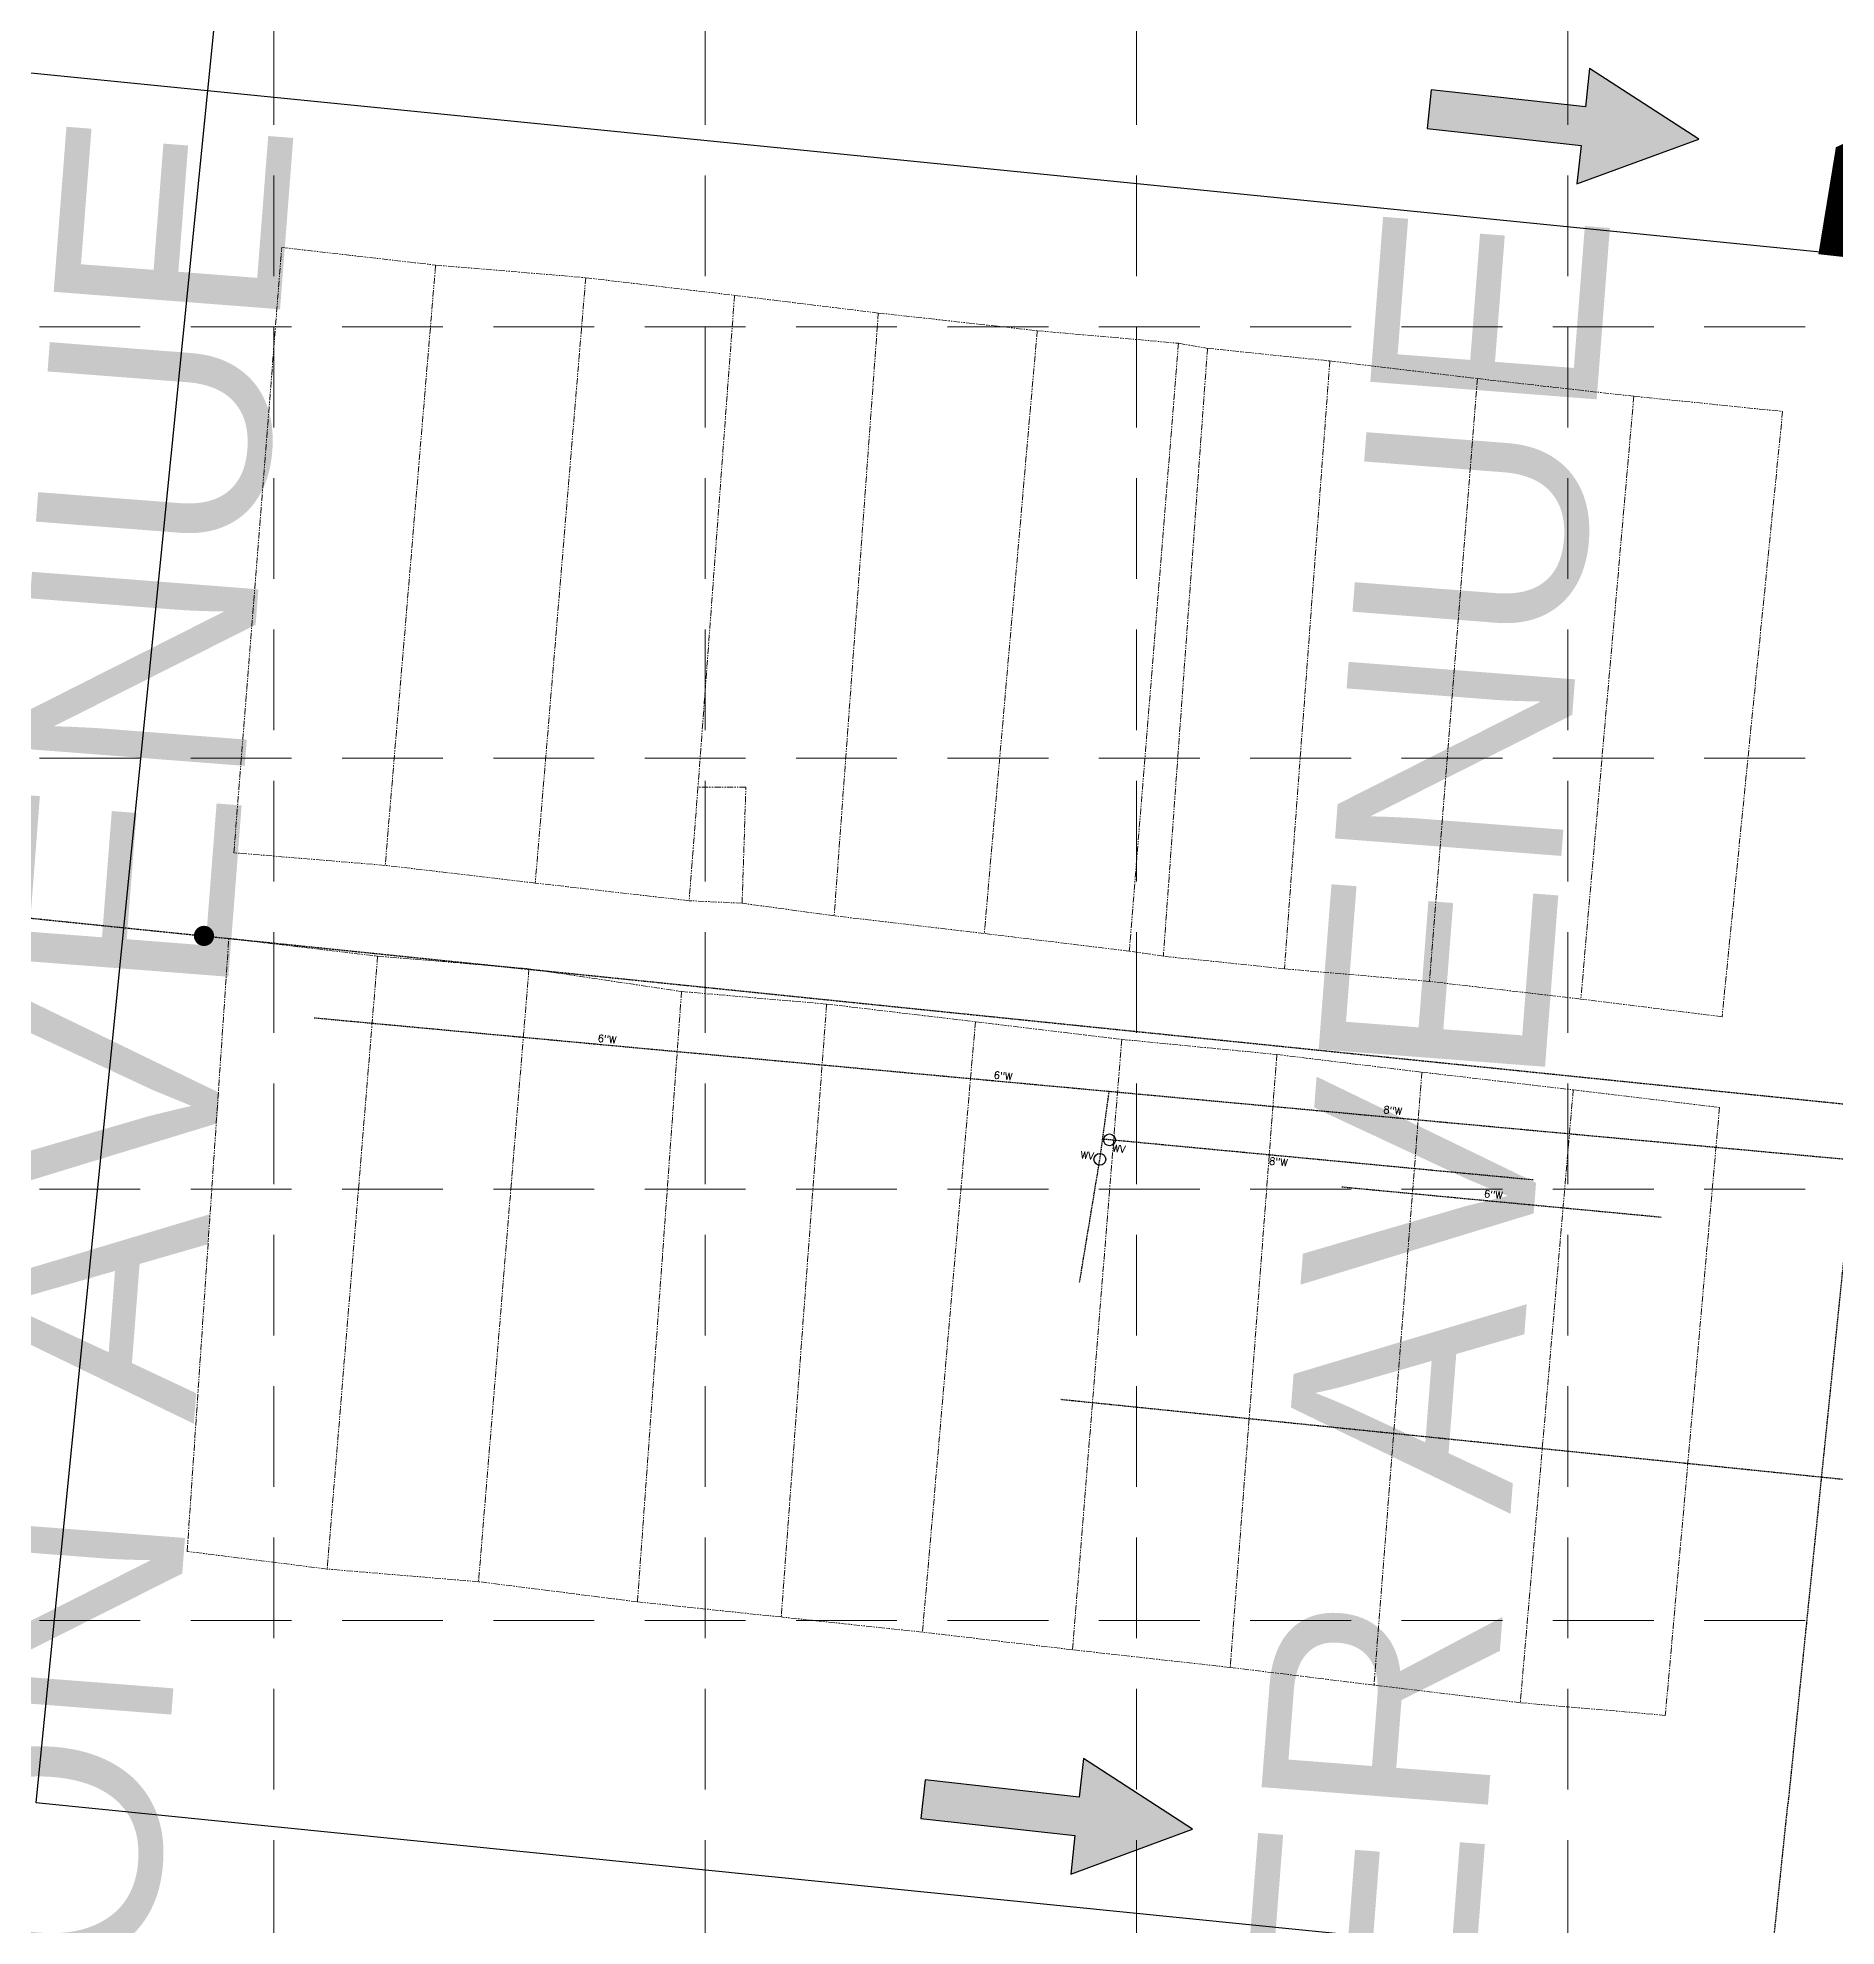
# Model space of a CAD drawing. Extents: x 332488 to 337969, y 579146 to 583084.
# Drawn here: x 336207.9 to 336564.4, y 580457.2 to 580831.6 of the extents above; entities that cross this region are included whole.
import ezdxf
from ezdxf.enums import TextEntityAlignment as Align

# ---------------------------------------------------------------- set-up
doc = ezdxf.new("R2010")
doc.units = 0
doc.header["$MEASUREMENT"] = 0
for name, pattern in [('DASHED', [0.75, 0.5, -0.25]), ('HIDDEN', [0.375, 0.25, -0.125]), ('PHANTOM', [2.5, 1.25, -0.25, 0.25, -0.25, 0.25, -0.25])]:
    doc.linetypes.add(name, pattern=pattern)
doc.layers.get('0').update_dxf_attribs({"color": 6})
for name, color, linetype in [('ARROWS', 252, 'Continuous'), ('DRIVE', 7, 'Continuous'), ('E-SanitarySewer', 2, 'HIDDEN'), ('E-WATER', 2, 'DASHED'), ('ELECTRIC', 6, 'Continuous'), ('GRID', 254, 'HIDDEN'), ('LIMITS OF DISTURBANCE', 1, 'PHANTOM'), ('ROADS', 5, 'Continuous'), ('STREETNAME', 2, 'Continuous'), ('subdiv', 6, 'PHANTOM')]:
    doc.layers.add(name, color=color, linetype=linetype)
doc.styles.add('SIMPLEX1', font='SIMPLEX.shx', dxfattribs={"height": 2.4})
doc.styles.get("Standard").update_dxf_attribs({"font": 'ARIAL.TTF'})

# ---------------------------------------------------------------- blocks, each defined once
blk = doc.blocks.new('arrow')
blk.add_lwpolyline([(-67.01, -25.36), (-59.33, -25.42), (-59.57, -56.14), (-51.89, -56.2), (-51.65, -25.48), (-43.97, -25.54), (-55.3, -2.41), (-67.01, -25.36)], close=True)
at = {"color": 254}
for points in [[(-43.97, -25.54), (-67.01, -25.36), (-55.3, -2.41), (-67.01, -25.36)], [(-59.57, -56.14), (-51.89, -56.2), (-59.33, -25.42), (-51.65, -25.48)]]:
    blk.add_solid(points, dxfattribs=at)

msp = doc.modelspace()

# ---------------------------------------------------------------- linework, layer by layer
at = {"layer": 'DRIVE', "color": 6, "linetype": 'ByBlock'}
for centre in [(336420.32, 580613.09), (336418.42, 580609.23)]:
    msp.add_circle(centre, 1.17, dxfattribs=at)
at = {"layer": 'E-SanitarySewer', "color": 33, "ltscale": 0.5}
msp.add_line((335073.31, 580773.16), (337169.74, 580558.33), dxfattribs=at)
at = {"layer": 'E-SanitarySewer', "color": 33, "linetype": 'Continuous', "ltscale": 0.5, "const_width": 2, "flags": 128}
msp.add_lwpolyline([(336239.83, 580653.52, 1), (336241.83, 580653.52, 1)], format="xyb", close=True, dxfattribs=at)
at = {"layer": 'E-WATER', "color": 120, "ltscale": 0.5}
msp.add_line((336468.15, 579650.7), (336554.81, 580481.49), dxfattribs=at)
for points in [[(336952.53, 580764.36), (336587.67, 580802.87), (336554.81, 580481.49)], [(337425.35, 580692.69), (336601.03, 580778.74), (336577.11, 580544.59), (336410.69, 580561.59)], [(336262.7, 580637.29), (336323.97, 580631.59)], [(336323.97, 580631.59), (336794.36, 580588.24)], [(336414.4, 580584.85), (336418.42, 580609.23), (336420.27, 580622.75)], [(336504.28, 580605.14), (336418.97, 580613.22)], [(336529.68, 580597.72), (336466.35, 580603.71)]]:
    msp.add_lwpolyline(points, dxfattribs=at)
at = {"layer": 'GRID', "color": 252, "linetype": 'HIDDEN', "lineweight": 0, "ltscale": 80}
for p, q in [((336254.7, 582484.28), (336254.7, 579491.41)), ((336340.2, 582484.28), (336340.2, 579491.41)), ((336425.7, 582484.28), (336425.7, 579491.41)), ((336511.2, 582484.28), (336511.2, 579491.41)), ((332578.2, 580774.28), (337879.2, 580774.28)), ((332578.2, 580688.78), (337879.2, 580688.78)), ((332578.2, 580603.28), (337879.2, 580603.28)), ((332578.2, 580517.78), (337879.2, 580517.78))]:
    msp.add_line(p, q, dxfattribs=at)
at = {"layer": 'LIMITS OF DISTURBANCE', "color": 1, "linetype": 'DASHED', "ltscale": 80, "const_width": 6, "flags": 128}
msp.add_lwpolyline([(336564.31, 580791.3), (336567.01, 580807.81), (336582.17, 580814.89), (336611.83, 581096), (336600.03, 581107.46), (336602.39, 581142.15), (336618.23, 581153.27), (336647.19, 581435.86), (336641.01, 581442.99), (336339.87, 581474.35), (336327.52, 581460.52), (336288.61, 581463.14), (336278.51, 581481.09), (335878.74, 581517.99), (335865.03, 581515.77), (335855.78, 581496.52), (335820.6, 581499.11), (335828.75, 581590.54), (335867.63, 581584.61), (335870.22, 581568.33), (335884.29, 581560.18), (336291.54, 581516.06), (336306.69, 581529.12), (336331.25, 581525.98), (336343.27, 581510.31), (336639.39, 581479.37), (336648.15, 581485.36), (336684.04, 581772.5), (336680.9, 581778.21), (336669.78, 581783.34), (336370.71, 581814.8), (336363.92, 581798.69), (336329.43, 581802.97), (336322.63, 581820.59), (336143.38, 581841.85, 0.087639), (335924.53, 581829.42), (335891.85, 581818.06), (335886.87, 581804.92), (335850.84, 581789.59), (335830.07, 581797.43), (335815.56, 581828.38), (335866.34, 581847.7), (335948.09, 581873.94), (336020.09, 581882.48), (336034.97, 581902.48), (336087.45, 581900.77), (336107.46, 581884.43), (336320.49, 581862.33), (336342.29, 581875.53), (336368.39, 581872.16), (336387.43, 581853.43), (336677.95, 581819.33), (336685.45, 581822.39), (336688.18, 581830.23), (336717.05, 582102.42), (336712.23, 582110.6), (336679.04, 582116.85), (336077.67, 582178.63), (336069.46, 582175.67), (336065.84, 582164.01), (336053.69, 582163.69), (336052.76, 582227.88), (336070.89, 582227.61), (336069.84, 582216.85), (336077.19, 582213.96), (337435.11, 582075.63), (337449.24, 582071.45), (337467.55, 582070.4), (337482.72, 582075.11), (337493.7, 582094.45), (337506.83, 582091.44), (337480.55, 581988.08), (337467.06, 581991.64), (337469.09, 582011.75), (337462.47, 582024.73), (337446.68, 582036.7), (337423.76, 582040.52), (337346.1, 582048.92), (337131.89, 582071.46), (337123.62, 582067.87), (337118.23, 582057.09), (337086.61, 582059.97), (337083.37, 582073.26), (337069, 582076.85), (336762.11, 582107.59), (336753.52, 582096.74), (336724.94, 581824.72), (336727.33, 581814.35), (336746.88, 581809.57), (337396.41, 581743.17), (337410.05, 581747.13), (337423.26, 581760.77), (337427.44, 581776.39), (337440.87, 581772.43), (337423.65, 581667.53), (337410.97, 581669.64), (337409.92, 581691.46), (337401.82, 581702.02), (337385.28, 581708.7), (337369.37, 581712.96), (337094.9, 581739.11), (337084.66, 581734.75), (337082.7, 581724.95), (337081.4, 581715.81), (337050.03, 581720.81), (337049.81, 581738.67), (337043.93, 581746.51), (337015.39, 581748.47), (336730.18, 581776.9), (336720.34, 581775.05), (336716.96, 581765.53), (336689.61, 581486.38), (336691.44, 581475.13), (336698.44, 581471.78), (337016.05, 581440.82), (337022.56, 581446.17), (337026.01, 581454.21), (337060.07, 581450), (337063.52, 581438.52), (337088.4, 581433.55), (337350.3, 581406.43), (337364.88, 581429.12), (337382.89, 581429.7), (337388.35, 581435.8), (337401.55, 581435.41), (337388.83, 581327.96), (337378.24, 581331.33), (337370.11, 581347.84), (337350.94, 581352.48), (337336.33, 581375.62), (337214, 581387.17), (336698.01, 581437.9), (336687.71, 581437.29), (336684.07, 581423.36), (336656.86, 581152.76), (336668.9, 581129.37), (336665.56, 581097.29), (336647.5, 581081.92), (336622.17, 580812.47), (336633.96, 580798.32), (336632.08, 580783.7)], format="xyb", close=True, dxfattribs=at)
at = {"layer": 'ROADS', "color": 7}
for p, q in [((336271.25, 581117.87), (336241.54, 580821.11)), ((335772.61, 580867.64), (336241.54, 580821.11)), ((336241.54, 580821.11), (336207.52, 580481.71)), ((336241.54, 580821.11), (336602.86, 580784.93)), ((336207.52, 580481.71), (336567.61, 580445.55))]:
    msp.add_line(p, q, dxfattribs=at)
at = {"layer": 'subdiv', "color": 253, "lineweight": 0}
for p, q in [((336246.75, 580670), (336256.25, 580790)), ((336256.25, 580790), (336286.75, 580786.5)), ((336286.75, 580786.5), (336276.75, 580667.5)), ((336286.75, 580786.5), (336316.5, 580784)), ((336316.5, 580784), (336306.5, 580664)), ((336316.5, 580784), (336346, 580780.5)), ((336346, 580780.5), (336338.75, 580683)), ((336346, 580780.5), (336374.5, 580777)), ((336374.5, 580777), (336365.75, 580657.5)), ((336374.5, 580777), (336406, 580773.5)), ((336406, 580773.5), (336395.5, 580654)), ((336406, 580773.5), (336434, 580771)), ((336434, 580771), (336424.25, 580650.5)), ((336439.75, 580770), (336431, 580649.5)), ((336434, 580771), (336439.75, 580770)), ((336439.75, 580770), (336464, 580767.5)), ((336464, 580767.5), (336455, 580647)), ((336464, 580767.5), (336493.25, 580764)), ((336493.25, 580764), (336483.75, 580644.5)), ((336493.25, 580764), (336524.25, 580760.5)), ((336524.25, 580760.5), (336513.75, 580641)), ((336524.25, 580760.5), (336553.75, 580757.5)), ((336553.75, 580757.5), (336541.75, 580637.5)), ((336338.75, 580683), (336337, 580660.5)), ((336348.25, 580683), (336338.75, 580683)), ((336347.5, 580660), (336348.25, 580683)), ((336276.75, 580667.5), (336246.75, 580670)), ((336306.5, 580664), (336276.75, 580667.5)), ((336337, 580660.5), (336306.5, 580664)), ((336347.5, 580660), (336337, 580660.5)), ((336365.75, 580657.5), (336347.5, 580660)), ((336395.5, 580654), (336365.75, 580657.5)), ((336237.5, 580531.5), (336245.75, 580653)), ((336245.75, 580653), (336275.25, 580649.5)), ((336424.25, 580650.5), (336395.5, 580654)), ((336275.25, 580649.5), (336265.25, 580528)), ((336275.25, 580649.5), (336305.25, 580647)), ((336431, 580649.5), (336424.25, 580650.5)), ((336455, 580647), (336431, 580649.5)), ((336305.25, 580647), (336295.25, 580525.5)), ((336305.25, 580647), (336335.5, 580642.5)), ((336483.75, 580644.5), (336455, 580647)), ((336513.75, 580641), (336483.75, 580644.5)), ((336335.5, 580642.5), (336326.75, 580521.5)), ((336335.5, 580642.5), (336364.25, 580640)), ((336541.75, 580637.5), (336513.75, 580641)), ((336364.25, 580640), (336355.25, 580518.5)), ((336364.25, 580640), (336393.75, 580636.5)), ((336393.75, 580636.5), (336383.25, 580515.5)), ((336393.75, 580636.5), (336422.75, 580633)), ((336422.75, 580633), (336413, 580512)), ((336422.75, 580633), (336453.5, 580630)), ((336453.5, 580630), (336444.25, 580508.5)), ((336453.5, 580630), (336482.25, 580626.5)), ((336482.25, 580626.5), (336472.75, 580505)), ((336482.25, 580626.5), (336512.25, 580623)), ((336512.25, 580623), (336501.75, 580501.5)), ((336512.25, 580623), (336541.25, 580619.5)), ((336541.25, 580619.5), (336530.5, 580499)), ((336265.25, 580528), (336237.5, 580531.5)), ((336295.25, 580525.5), (336265.25, 580528)), ((336326.75, 580521.5), (336295.25, 580525.5)), ((336355.25, 580518.5), (336326.75, 580521.5)), ((336383.25, 580515.5), (336355.25, 580518.5)), ((336413, 580512), (336383.25, 580515.5)), ((336444.25, 580508.5), (336413, 580512)), ((336472.75, 580505), (336444.25, 580508.5)), ((336501.75, 580501.5), (336472.75, 580505)), ((336530.5, 580499), (336501.75, 580501.5))]:
    msp.add_line(p, q, dxfattribs=at)

# ---------------------------------------------------------------- block references
at = {"layer": 'ARROWS', "color": 200, "linetype": 'DASHED', "ltscale": 80, "rotation": 264.1230896478094}
for p in [(336533.86, 580756.23), (336433.54, 580421.19)]:
    msp.add_blockref('arrow', p, dxfattribs=at)

# ---------------------------------------------------------------- texts
at = {"layer": 'E-WATER', "color": 120, "ltscale": 0.5, "style": 'SIMPLEX1'}
for s, p in [('6"W', (336318.81, 580632.54)), ('6"W', (336397.32, 580625.26)), ('8"W', (336474.55, 580618.38)), ('6"W', (336494.5, 580601.72))]:
    msp.add_text(s, height=1.44, rotation=354, dxfattribs=at).set_placement(p)
at = {"layer": 'ELECTRIC', "linetype": 'Continuous', "style": 'SIMPLEX1'}
for s, p in [('WV', (336414.53, 580609.41)), ('WV', (336420.83, 580610.76)), ('8"W', (336451.9, 580608.22))]:
    msp.add_text(s, height=1.44, rotation=354, dxfattribs=at).set_placement(p)
at = {"layer": 'STREETNAME', "color": 7}
for s, p in [('N. JACKSON AVENUE', (336211.11, 580490.53)), ('N. SNYDER AVENUE', (336473.44, 580490.09))]:
    msp.add_text(s, height=45, rotation=85.5779, dxfattribs=at).set_placement(p, align=Align.MIDDLE)

doc.saveas('drawing.dxf')
